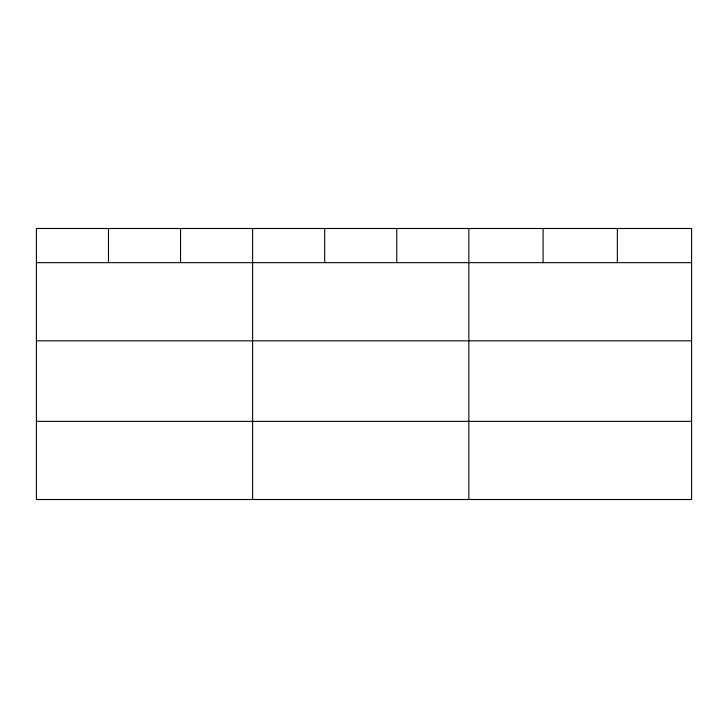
<?xml version="1.0" encoding="UTF-8"?>
<svg xmlns="http://www.w3.org/2000/svg" width="728" height="728" viewBox="0 0 728 728"><rect width="100%" height="100%" fill="white"/><g stroke="black" fill="none" stroke-linecap="round" stroke-linejoin="round"><path stroke-width="1.09" d="M36.4 262.662L691.6 262.662M36.4 340.822L691.6 340.822M36.4 421.348L691.6 421.348M617.344 228.492L617.344 262.662M543.088 228.492L543.088 262.662M468.832 228.492L468.832 499.508M396.76 228.492L396.76 262.662M324.688 228.492L324.688 262.662M252.616 228.492L252.616 499.508M180.544 228.492L180.544 262.662M108.472 228.492L108.472 262.662M691.6 228.492L36.4 228.492L36.4 499.508L691.6 499.508L691.6 228.492"/></g></svg>
